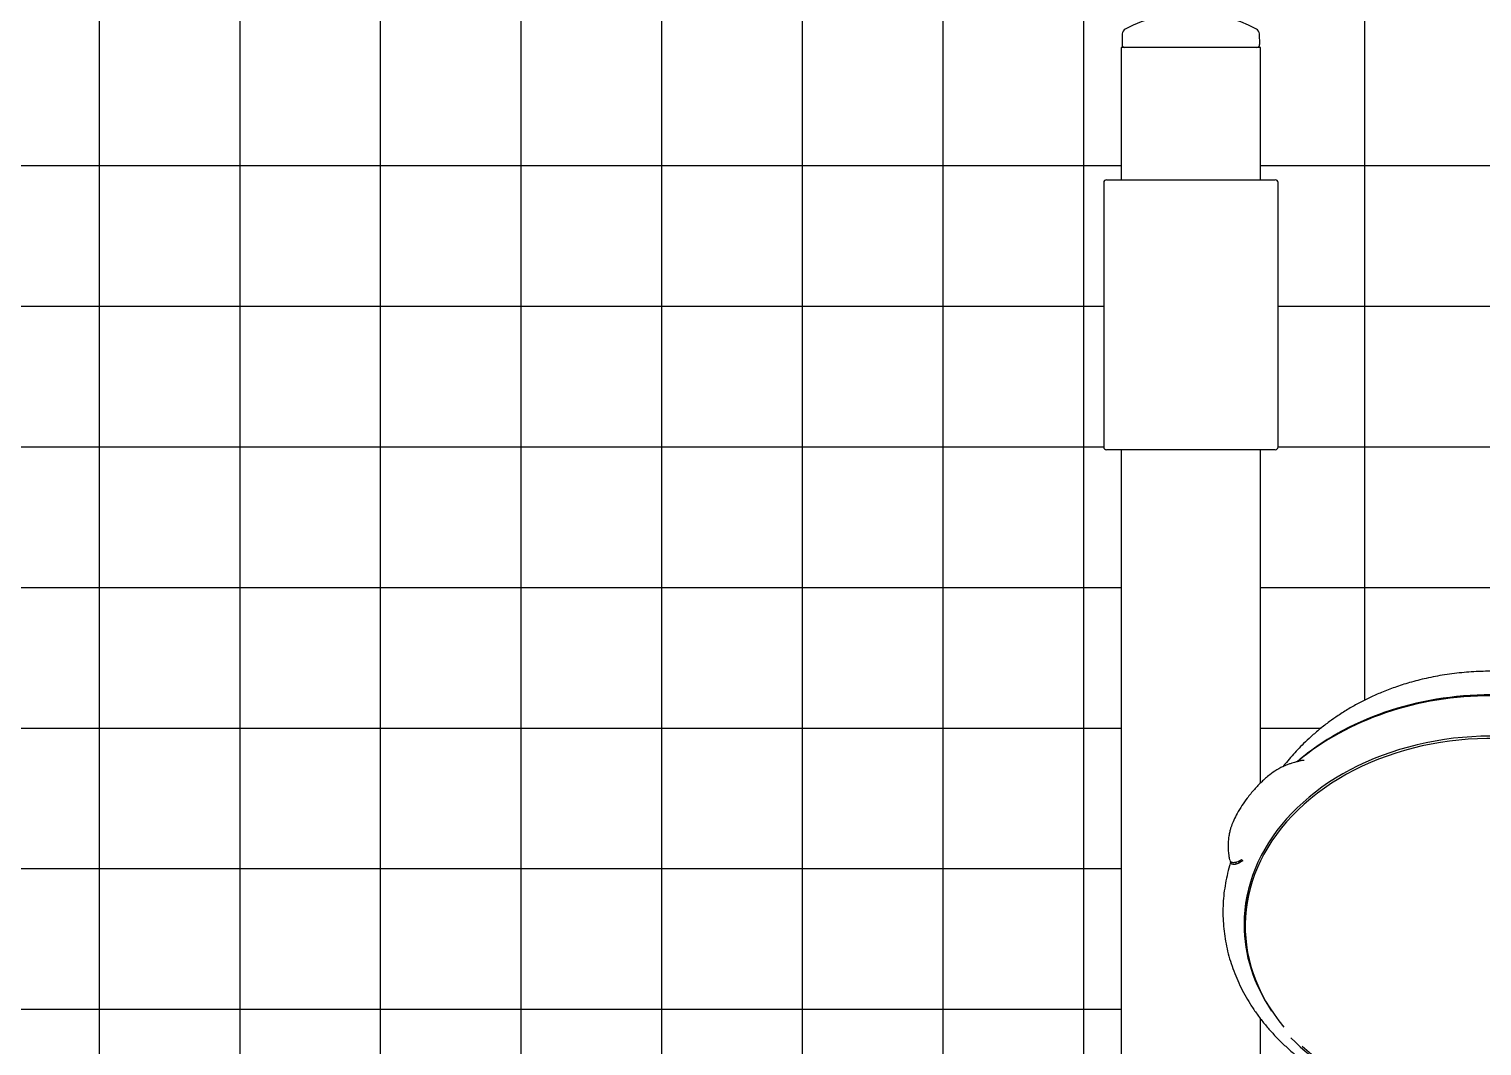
# Model space of a CAD drawing. Header units: millimetres. Extents: x -3207095 to 15275363, y 3702017 to 4798027.
# Drawn here: x 705518.83 to 705557.58, y 4470236.89 to 4470264.01 of the extents above; entities that cross this region are included whole.
import ezdxf

# ---------------------------------------------------------------- set-up
doc = ezdxf.new("R2010")
doc.units = ezdxf.units.MM
doc.linetypes.add('DUZ', pattern=[500, 500])
doc.layers.get('0').update_dxf_attribs({"color": 1, "linetype": 'DUZ'})
doc.layers.add('a_seramik', color=241, linetype='Continuous')
doc.layers.add('a_vitrifiye', color=195, linetype='Continuous')

# ---------------------------------------------------------------- blocks, each defined once
blk = doc.blocks.new('ELDUSU')
for p, q in [((38495.25, -2115.72), (38495.2, -2117.63)), ((38519.67, -2117.63), (38519.62, -2115.72)), ((38519.84, -2118.14), (38495.04, -2118.14)), ((38495.04, -2118.14), (38495.04, -2141.67)), ((38519.84, -2141.67), (38519.84, -2118.14)), ((38491.94, -2142.17), (38491.94, -2189.17)), ((38492.44, -2141.67), (38522.44, -2141.67)), ((38522.94, -2189.17), (38522.94, -2142.17)), ((38522.44, -2189.67), (38492.44, -2189.67)), ((38495.04, -2189.67), (38495.04, -2451.05)), ((38519.84, -2248.9), (38519.84, -2189.67)), ((38517.04, -2273), (38516.91, -2273.08)), ((38516.94, -2272.38), (38517.04, -2272.44)), ((38517.06, -2271.73), (38517, -2271.73)), ((38517.04, -2272.44), (38517.04, -2272.72)), ((38517.07, -2270.99), (38517.07, -2271.02)), ((38517.07, -2271.02), (38517.07, -2271.02)), ((38516.89, -2273.71), (38517.06, -2273.71)), ((38517.06, -2273.77), (38516.9, -2273.77)), ((38516.93, -2273.77), (38516.93, -2274.63)), ((38517.09, -2273.26), (38517.09, -2274.34)), ((38519.84, -2451.05), (38519.84, -2290.83))]:
    blk.add_line(p, q)
for centre, radius, start, end in [((38507.44, -2136.98), 25, 62.2169, 117.7831), ((38496.25, -2115.75), 1, 117.7831, 178.5), ((38518.62, -2115.75), 1, 1.5, 62.2169), ((38495.7, -2117.64), 0.5, 178.5, 270), ((38519.17, -2117.64), 0.5, 270, 1.5), ((38492.44, -2142.17), 0.5, 90, 180), ((38522.44, -2142.17), 0.5, 0, 90), ((38492.44, -2189.17), 0.5, 180, 270), ((38522.44, -2189.17), 0.5, 270, 0), ((38527.34, -2245.48), 0.598, 76.5445, 111.8018), ((38514.75, -2262.57), 0.39, 186.8794, 242.2006), ((38542.49, -2272.72), 25.45, 179.3652, 180.6348)]:
    blk.add_arc(centre, radius, start, end)
for centre, major_axis, ratio, start_param, end_param in [((38560.84, -2268.23), (45.91, 0), 0.762289, 0.724591, 2.418864), ((38560.84, -2268.66), (-46.25, 0), 0.762289, 3.876812, 5.548408), ((38560.84, -2274.34), (43.75, 0), 0.762289, 0, 3.710635), ((38560.84, -2274.08), (-43.95, 0), 0.762289, 2.710797, 6.283185), ((38560.84, -2268.38), (45.45, 0), 0.762289, -3.305933, -3.29353), ((38560.84, -2269.03), (45.45, 0), 0.762289, -3.32738, -3.315143), ((38516.4, -2262.94), (-0.266, 0.423), 0.667929, 4.775853, 5.421914), ((38560.84, -2268.23), (45.91, 0), 0.762289, -3.293697, -3.28233), ((38560.84, -2273.26), (43.75, 0), 0.762289, 2.967135, 3.141593), ((38560.84, -2273.56), (0, 43.84), 1, 1.512886, 1.528967), ((38560.84, -2272.72), (-43.8, 0), 0.762289, 6.219227, 6.253501), ((38560.84, -2273.11), (43.95, 0), 0.762289, 3.156082, 3.187115), ((38560.84, -2274.08), (-43.95, 0), 0.762289, 0, 0.477187), ((38560.84, -2271.49), (-43.95, 0), 0.762289, 0.068055, 0.096046), ((38560.84, -2272.72), (-43.8, 0), 0.762289, 0.029685, 0.047786), ((38560.84, -2274.2), (44.24, 0), 0.762289, 3.77642, 5.683378), ((38560.84, -2274.46), (43.64, 0), 0.762289, 3.833339, 5.652015)]:
    blk.add_ellipse(centre, major_axis=major_axis, ratio=ratio, start_param=start_param, end_param=end_param)
for points, knots in [([(38597.85, -2245.99), (38597.52, -2245.57), (38596.58, -2244.42), (38594.98, -2242.66), (38593.09, -2240.83), (38591.5, -2239.46), (38590.24, -2238.47), (38589.28, -2237.76), (38588.24, -2237.04), (38586.93, -2236.18), (38585.23, -2235.16), (38583.26, -2234.12), (38581.23, -2233.17), (38579.3, -2232.38), (38577.5, -2231.73), (38575.84, -2231.2), (38574.32, -2230.77), (38572.61, -2230.34), (38570.57, -2229.91), (38568.1, -2229.51), (38565.4, -2229.21), (38562.47, -2229.04), (38559.33, -2229.03), (38555.98, -2229.22), (38552.6, -2229.64), (38549.36, -2230.25), (38546.4, -2231.01), (38543.76, -2231.85), (38541.42, -2232.75), (38539.33, -2233.67), (38537.39, -2234.64), (38535.48, -2235.71), (38533.7, -2236.84), (38532, -2238.04), (38530.39, -2239.28), (38528.86, -2240.59), (38527.54, -2241.84), (38526.42, -2242.97), (38525.4, -2244.08), (38524.54, -2245.1), (38524, -2245.76), (38523.8, -2246.02)], [0.1199866, 0.1199866, 0.1199866, 0.1199866, 0.1345754, 0.1605379, 0.1843613, 0.2059604, 0.2173952, 0.2278476, 0.2382993, 0.2515517, 0.2702477, 0.2917355, 0.3120692, 0.3308696, 0.3481382, 0.3638846, 0.3781316, 0.3909466, 0.4118074, 0.4345067, 0.459037, 0.4854171, 0.5137135, 0.5440433, 0.5758828, 0.6058849, 0.6335437, 0.658761, 0.6814382, 0.7015287, 0.720799, 0.7402716, 0.7606298, 0.7775762, 0.7967532, 0.8157365, 0.8320932, 0.8458506, 0.8588437, 0.8730537, 0.8821496, 0.8821496, 0.8821496, 0.8821496]), ([(38526.28, -2245.13), (38526.37, -2245.05), (38526.46, -2244.98), (38527.61, -2244), (38528.74, -2243.13), (38531.12, -2241.49), (38532.39, -2240.71), (38536.3, -2238.53), (38539.08, -2237.31), (38544.97, -2235.3), (38548.09, -2234.52), (38554.39, -2233.5), (38557.59, -2233.24), (38564.11, -2233.24), (38567.32, -2233.5), (38573.61, -2234.53), (38576.73, -2235.31), (38582.62, -2237.32), (38585.39, -2238.54), (38589.31, -2240.72), (38590.57, -2241.5), (38592.96, -2243.15), (38594.09, -2244.01), (38595.22, -2244.98), (38595.3, -2245.04), (38595.37, -2245.1)], [0.2474426, 0.2474426, 0.2474426, 0.2474426, 0.25, 0.25, 0.28125, 0.28125, 0.3125, 0.3125, 0.375, 0.375, 0.4375, 0.4375, 0.5, 0.5, 0.5625, 0.5625, 0.625, 0.625, 0.6875, 0.6875, 0.71875, 0.71875, 0.75, 0.75, 0.7521277, 0.7521277, 0.7521277, 0.7521277]), ([(38527.14, -2244.92), (38526.93, -2244.97), (38526.68, -2245.03), (38526.35, -2245.12), (38526.12, -2245.18), (38525.8, -2245.26), (38525.36, -2245.4), (38524.82, -2245.58), (38523.91, -2245.93), (38522.73, -2246.52), (38521.33, -2247.53), (38520, -2248.69), (38518.67, -2250.08), (38517.52, -2251.5), (38516.5, -2252.93), (38515.69, -2254.24), (38515.07, -2255.46), (38514.69, -2256.39), (38514.45, -2257.13), (38514.28, -2257.8), (38514.14, -2258.6), (38514.08, -2259.34), (38514.06, -2259.93), (38514.06, -2260.33), (38514.07, -2260.69), (38514.09, -2261.08), (38514.13, -2261.48), (38514.2, -2261.91), (38514.27, -2262.3), (38514.31, -2262.48), (38514.33, -2262.58)], [0, 0, 0, 0, 0.022862, 0.031975, 0.037361, 0.049315, 0.070078, 0.092777, 0.117502, 0.186297, 0.24672, 0.324606, 0.403131, 0.489656, 0.560796, 0.632202, 0.693361, 0.743932, 0.768048, 0.797709, 0.833319, 0.87196, 0.892663, 0.908585, 0.922172, 0.937055, 0.956071, 0.977412, 0.989947, 1, 1, 1, 1]), ([(38527.58, -2244.92), (38527.58, -2244.92), (38527.57, -2244.92), (38527.55, -2244.92), (38527.5, -2244.93), (38527.46, -2244.9), (38527.46, -2244.9)], [0.832246, 0.832246, 0.832246, 0.832246, 0.8460442, 0.8606249, 0.9899866, 1, 1, 1, 1]), ([(38516.66, -2262.74), (38516.53, -2262.83), (38516.4, -2262.92), (38516.13, -2263.07), (38515.99, -2263.14), (38515.59, -2263.31), (38515.34, -2263.38), (38515.01, -2263.4), (38514.91, -2263.39), (38514.73, -2263.34), (38514.66, -2263.3), (38514.56, -2263.19), (38514.54, -2263.11), (38514.53, -2262.97), (38514.54, -2262.91), (38514.56, -2262.85)], [0, 0, 0, 0, 0.125, 0.125, 0.25, 0.25, 0.5, 0.5, 0.625, 0.625, 0.75, 0.75, 0.875, 0.875, 0.9521293, 0.9521293, 0.9521293, 0.9521293]), ([(38514.56, -2262.92), (38514.58, -2262.94), (38514.61, -2262.96), (38514.72, -2263), (38514.82, -2263.02), (38515.13, -2263.04), (38515.38, -2263), (38515.77, -2262.87), (38515.9, -2262.82), (38516.17, -2262.69), (38516.31, -2262.62), (38516.44, -2262.53)], [0.3271624, 0.3271624, 0.3271624, 0.3271624, 0.375, 0.375, 0.5, 0.5, 0.75, 0.75, 0.875, 0.875, 1, 1, 1, 1]), ([(38514.58, -2262.85), (38514.48, -2263.13), (38514.22, -2263.92), (38513.85, -2265.4), (38513.5, -2267.17), (38513.26, -2268.97), (38513.14, -2270.77), (38513.13, -2272.57), (38513.23, -2274.37), (38513.44, -2276.16), (38513.76, -2277.95), (38514.19, -2279.72), (38514.74, -2281.47), (38515.39, -2283.19), (38516.14, -2284.89), (38517.01, -2286.57), (38517.97, -2288.2), (38519.04, -2289.8), (38520.21, -2291.36), (38521.47, -2292.87), (38522.83, -2294.33), (38524.28, -2295.74), (38525.81, -2297.09), (38527.43, -2298.38), (38529.13, -2299.61), (38530.9, -2300.78), (38532.74, -2301.87), (38534.65, -2302.89), (38536.62, -2303.84), (38538.65, -2304.72), (38540.73, -2305.52), (38542.86, -2306.23), (38545.01, -2306.87), (38547.25, -2307.43), (38548.62, -2307.71), (38549.42, -2307.87)], [0, 0, 0, 0, 0.01358, 0.044199, 0.074769, 0.105297, 0.135793, 0.166267, 0.196733, 0.227198, 0.257675, 0.288175, 0.318708, 0.349284, 0.37991, 0.410589, 0.441325, 0.472118, 0.502968, 0.53387, 0.564822, 0.595819, 0.626855, 0.657925, 0.689023, 0.720144, 0.751285, 0.78244, 0.813605, 0.844779, 0.875958, 0.907141, 0.938326, 0.969511, 1, 1, 1, 1])]:
    blk.add_open_spline(points, degree=3, knots=knots)

msp = doc.modelspace()

# ---------------------------------------------------------------- linework, layer by layer
at = {"layer": 'a_seramik', "color": 253}
for p, q in [((705520.697, 4470361.615), (705520.697, 4469986.615)), ((705524.447, 4470361.615), (705524.447, 4469986.615)), ((705528.197, 4470361.615), (705528.197, 4469986.615)), ((705531.947, 4470361.615), (705531.947, 4469986.615)), ((705535.697, 4470361.615), (705535.697, 4469986.615)), ((705539.447, 4470361.615), (705539.447, 4470129.676)), ((705543.197, 4470292.117), (705543.197, 4470133.569)), ((705546.947, 4470290.619), (705546.947, 4470135.191)), ((705554.447, 4470290.365), (705554.447, 4470246.111)), ((705483.197, 4470260.365), (705547.952, 4470260.365)), ((705551.672, 4470260.365), (705616.397, 4470260.365)), ((705483.197, 4470256.615), (705547.487, 4470256.615)), ((705552.137, 4470256.615), (705616.397, 4470256.615)), ((705483.197, 4470252.865), (705547.487, 4470252.865)), ((705552.137, 4470252.865), (705616.397, 4470252.865)), ((705483.197, 4470249.115), (705547.952, 4470249.115)), ((705551.672, 4470249.115), (705616.397, 4470249.115)), ((705483.197, 4470245.365), (705547.952, 4470245.365)), ((705551.672, 4470245.365), (705553.285, 4470245.365)), ((705483.197, 4470241.615), (705547.952, 4470241.615)), ((705483.197, 4470237.865), (705547.952, 4470237.865))]:
    msp.add_line(p, q, dxfattribs=at)

# ---------------------------------------------------------------- block references
at = {"layer": 'a_vitrifiye', "xscale": 0.15, "yscale": 0.15, "zscale": 0.15}
msp.add_blockref('ELDUSU', (699773.697, 4470581.236), dxfattribs=at)

doc.saveas('drawing.dxf')
